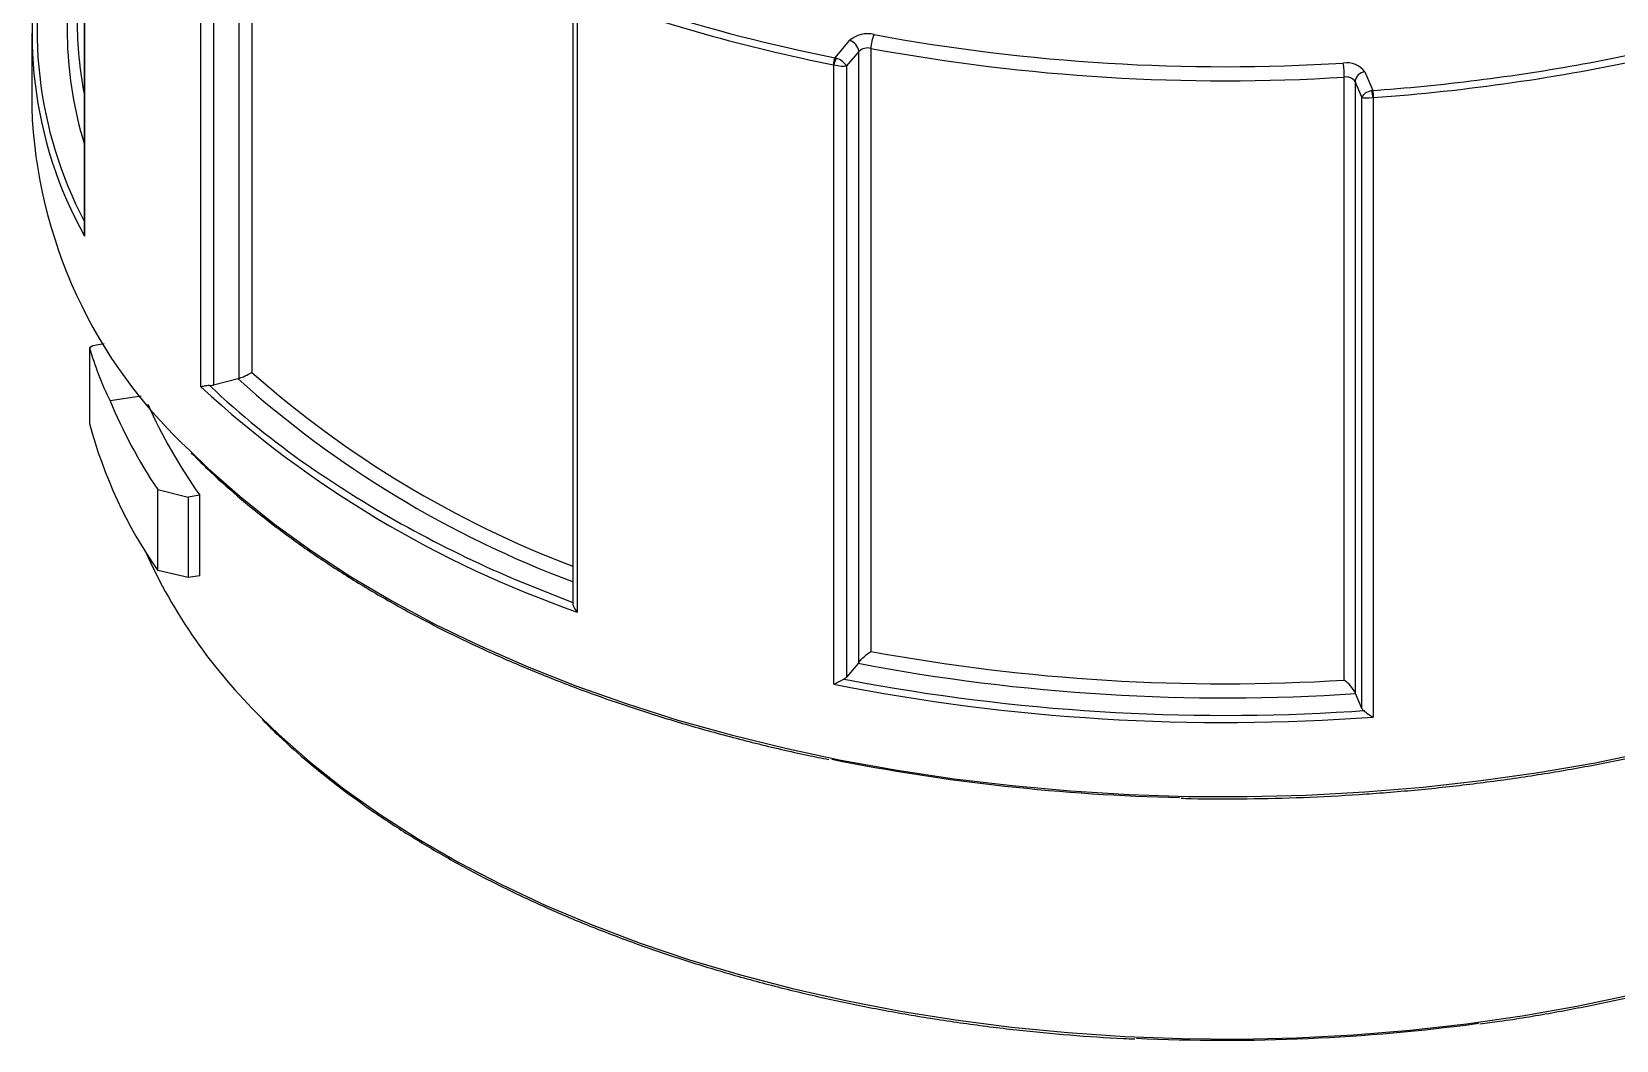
# Model space of a CAD drawing. Header units: millimetres. Extents: x 2517 to 6633, y 792 to 3241.
# Drawn here: x 3298.61 to 3323.68, y 891.31 to 907.26 of the extents above; entities that cross this region are included whole.
import ezdxf

# ---------------------------------------------------------------- set-up
doc = ezdxf.new("R2010")
doc.units = ezdxf.units.MM
doc.layers.add('实线', color=7, linetype='Continuous', lineweight=25)

msp = doc.modelspace()

# ---------------------------------------------------------------- linework, layer by layer
at = {"layer": '实线'}
for p, q in [((3299.4412, 913.8437), (3299.4412, 904.0769)), ((3299.4483, 913.8217), (3299.4483, 904.0237)), ((3301.2861, 901.6408), (3301.2861, 911.4389)), ((3301.8952, 901.7749), (3301.8952, 911.4416)), ((3302.0959, 911.4062), (3302.0959, 901.869)), ((3301.4885, 911.337), (3301.4885, 901.6692)), ((3307.1704, 907.9189), (3307.1704, 898.2212)), ((3307.2435, 907.8775), (3307.2435, 898.0795)), ((3298.611, 907.2335), (3298.611, 906.0577)), ((3311.3216, 906.8453), (3311.5521, 907.1182)), ((3311.6959, 906.947), (3311.5008, 906.716)), ((3311.6959, 897.2804), (3311.6959, 906.947)), ((3311.8891, 906.9944), (3311.8891, 897.4572)), ((3311.3045, 896.9361), (3311.3045, 906.7341)), ((3311.5008, 906.716), (3311.5008, 897.0482)), ((3319.7061, 906.6234), (3319.8333, 906.3289)), ((3319.3789, 897.0028), (3319.3789, 906.54)), ((3319.6585, 906.221), (3319.5508, 906.4704)), ((3319.5508, 906.4704), (3319.5508, 896.8038)), ((3319.6585, 896.5532), (3319.6585, 906.221)), ((3319.8333, 906.3289), (3319.9068, 906.3343)), ((3319.8336, 906.2166), (3319.8336, 896.4186)), ((3299.5781, 902.2915), (3299.5261, 902.2562)), ((3299.5261, 902.2562), (3299.5261, 901.0629)), ((3299.7565, 902.3191), (3299.5781, 902.2915)), ((3301.8753, 901.7686), (3301.4885, 901.6692)), ((3300.3442, 901.496), (3299.8505, 901.4196)), ((3300.6055, 900.0157), (3301.0846, 899.8972)), ((3300.6055, 898.7374), (3300.6055, 900.0157)), ((3301.2707, 899.926), (3301.0846, 899.8972)), ((3301.0846, 899.8972), (3301.0846, 898.6234)), ((3301.2707, 898.6522), (3301.2707, 899.926)), ((3301.0846, 898.6234), (3300.6055, 898.7374)), ((3301.2707, 898.6522), (3301.0846, 898.6234)), ((3311.6864, 897.2678), (3311.5008, 897.0482)), ((3311.4621, 897.019), (3311.5542, 897.0012)), ((3319.6585, 896.5532), (3319.5561, 896.7903)), ((3319.4981, 896.5079), (3319.6859, 896.5201))]:
    msp.add_line(p, q, dxfattribs=at)
at = {"layer": '实线', "flags": 128}
for points in [[(3310.3834, 907.0498), (3310.7942, 906.9562), (3311.3216, 906.8453)], [(3323.2585, 906.7677), (3323.6527, 906.8438), (3324.1802, 906.9546)], [(3301.1192, 900.6294), (3301.3993, 900.3571), (3301.9073, 899.9047), (3302.4535, 899.4673), (3303.0364, 899.0461), (3303.6548, 898.642), (3304.307, 898.2561), (3304.9914, 897.8892), (3305.7065, 897.5424), (3306.4504, 897.2164), (3307.2213, 896.912), (3308.0173, 896.63), (3308.8365, 896.3711), (3309.6769, 896.1358), (3310.5365, 895.9249), (3311.413, 895.7387), (3312.3044, 895.5778), (3313.2085, 895.4426), (3314.1231, 895.3333), (3315.046, 895.2503), (3315.9748, 895.1937), (3316.9073, 895.1637), (3317.8413, 895.1604), (3318.7744, 895.1837), (3319.7043, 895.2337), (3320.6289, 895.3101), (3321.5457, 895.4128), (3322.4527, 895.5416), (3323.3475, 895.6961), (3324.2279, 895.876)], [(3306.2262, 898.6099), (3306.3158, 898.5714), (3307.1706, 898.2274)], [(3302.2412, 896.4127), (3302.5202, 896.1429), (3303.0164, 895.7051), (3303.551, 895.2826), (3304.1226, 894.8766), (3304.7296, 894.488), (3305.3705, 894.1181), (3306.0435, 893.7677), (3306.7469, 893.4377), (3307.4787, 893.1291), (3308.2371, 892.8426), (3309.0201, 892.579), (3309.8255, 892.3391), (3310.6512, 892.1234), (3311.4951, 891.9326), (3312.3549, 891.7671), (3313.2283, 891.6273), (3314.113, 891.5137), (3315.0067, 891.4265), (3315.9069, 891.3661), (3316.8114, 891.3324), (3317.7176, 891.3257), (3318.6233, 891.3459), (3319.5259, 891.393), (3320.4232, 891.4668), (3321.3126, 891.5672), (3322.192, 891.6939), (3323.0589, 891.8466), (3323.911, 892.0249)]]:
    msp.add_lwpolyline(points, dxfattribs=at)
at = {"layer": '实线'}
for centre, radius, start, end in [((3305.1856, 907.2243), 6.5697, 164.65789, 209.15527), ((3305.2138, 907.2914), 6.5185, 165.33864, 207.67858), ((3305.3771, 907.2974), 6.2052, 166.99719, 196.94242), ((3316.4482, 932.7873), 26.5557, 249.73812, 258.81149), ((3316.3542, 932.5061), 26.1471, 250.21024, 256.79993), ((3305.4421, 907.4316), 6.1111, 180.02, 190.89803), ((3311.836, 906.7957), 0.4296, 76.20209, 131.35636), ((3311.502, 906.93), 0.1947, 5.0039, 75.07723), ((3312.4055, 906.9926), 0.5164, 154.74512, 179.79865), ((3317.4887, 937.2853), 30.5803, 259.54301, 273.51261), ((3311.8379, 906.7858), 0.2148, 76.20231, 131.35602), ((3317.4887, 937.334), 30.852, 259.54299, 273.51263), ((3311.539, 906.7353), 0.2436, 153.1544, 179.75057), ((3311.6343, 906.6846), 0.3334, 152.19, 171.46317), ((3319.4218, 906.415), 0.3525, 36.24685, 99.70977), ((3317.8856, 906.5402), 1.4933, 359.9908, 8.55982), ((3319.7218, 906.4522), 0.172, 95.25083, 173.91052), ((3317.66, 936.8648), 30.7248, 274.07474, 282.30638), ((3317.6321, 937.1058), 30.8555, 274.22774, 280.5066), ((3319.4087, 906.3662), 0.1763, 36.24666, 99.70986), ((3317.8564, 905.9255), 1.9985, 8.37493, 11.55813), ((3319.2192, 906.2178), 0.624, 359.99441, 10.25382), ((3306.359, 906.3441), 7.7533, 182.11695, 227.48244), ((3313.0296, 914.2353), 16.5066, 228.51861, 249.20901), ((3312.8863, 914.2822), 17.1572, 227.45929, 250.79883), ((3301.4243, 901.9234), 0.2622, 270.46594, 284.17098), ((3310.7717, 911.5729), 13.6226, 226.68461, 235.1398), ((3312.9849, 914.1334), 16.6226, 228.06055, 249.52509), ((3306.6233, 902.9438), 7.3422, 194.84357, 214.95332), ((3313.3811, 915.4349), 18.2831, 235.34763, 246.96231), ((3308.2554, 902.5619), 8.6014, 204.20394, 225.63588), ((3317.4887, 927.7968), 30.852, 259.54299, 273.51263), ((3317.4897, 927.8228), 31.1012, 259.24593, 273.8097), ((3317.4891, 928.3217), 31.9892, 258.85259, 274.20303), ((3311.4094, 897.1291), 0.1221, 295.56018, 318.434), ((3317.4886, 928.3562), 31.9117, 259.2827, 273.61029), ((3319.7363, 896.5895), 0.0858, 205.02484, 233.99824), ((3317.4084, 926.3324), 31.1915, 258.65439, 268.83476), ((3317.4915, 921.3414), 30.036, 267.32425, 277.67378)]:
    msp.add_arc(centre, radius, start, end, dxfattribs=at)
for centre, major_axis, ratio, start_param, end_param in [((3311.357, 906.7565), (0.1599, -0.0299), 0.2035259, 4.4165855, 5.8674363), ((3311.357, 906.7565), (0.1444, -0.0759), 0.4283059, 0.4605953, 1.9114461), ((3319.8138, 906.2434), (0.1549, 0.044), 0.497172, 1.4264613, 2.8773121), ((3319.8138, 906.2434), (0.16, 0.0163), 0.1793364, 3.3676331, 4.8184839), ((3317.491, 903.9379), (18.1585, 0.4526), 0.5080497, 3.275652, 3.3687007), ((3317.491, 903.9036), (18.1599, -0.103), 0.5910425, 3.3847147, 3.5218198), ((3317.491, 903.9036), (17.5999, -0.0998), 0.5910425, 3.3976109, 3.5435327)]:
    msp.add_ellipse(centre, major_axis=major_axis, ratio=ratio, start_param=start_param, end_param=end_param, dxfattribs=at)
for points in [[(3311.3045, 906.7341), (3311.3015, 906.735), (3311.2984, 906.7358), (3311.2954, 906.7364)], [(3311.3216, 906.8453), (3311.3275, 906.8439), (3311.3335, 906.8422), (3311.3393, 906.8401)], [(3319.8333, 906.3289), (3319.827, 906.3282), (3319.8207, 906.3272), (3319.8144, 906.3259)], [(3319.8432, 906.2177), (3319.84, 906.2175), (3319.8368, 906.2171), (3319.8336, 906.2166)], [(3301.8753, 901.7686), (3301.8819, 901.7703), (3301.8886, 901.7724), (3301.8952, 901.7749)], [(3311.6864, 897.2678), (3311.6896, 897.2716), (3311.6928, 897.2758), (3311.6959, 897.2804)], [(3319.5508, 896.8038), (3319.5526, 896.7989), (3319.5543, 896.7944), (3319.5561, 896.7903)]]:
    msp.add_open_spline(points, degree=3, dxfattribs=at)
for points, knots in [([(3299.4437, 904.0768), (3299.443, 904.0686), (3299.4415, 904.0517), (3299.4457, 904.0337), (3299.4481, 904.0244), (3299.4483, 904.0237)], [0, 0, 0, 0, 0.4686812, 0.9603322, 1, 1, 1, 1]), ([(3301.8952, 901.7749), (3301.9386, 901.7913), (3301.9833, 901.811), (3302.0519, 901.8438), (3302.0784, 901.858), (3302.0959, 901.869)], [0, 0, 0, 0, 0.5, 0.5, 1, 1, 1, 1]), ([(3301.4264, 901.6612), (3301.3944, 901.6609), (3301.3651, 901.6555), (3301.3176, 901.6468), (3301.2992, 901.6429), (3301.2861, 901.6408)], [0, 0, 0, 0, 0.5, 0.5, 1, 1, 1, 1]), ([(3301.1355, 900.5975), (3301.2377, 900.4949), (3301.4879, 900.2439), (3301.9272, 899.8589), (3302.4465, 899.4416), (3303.0003, 899.0396), (3303.5858, 898.6529), (3304.2021, 898.2828), (3304.8478, 897.9298), (3305.5213, 897.5949), (3306.2212, 897.2787), (3306.946, 896.982), (3307.694, 896.7053), (3308.4637, 896.4494), (3309.253, 896.2143), (3310.0614, 896.0024), (3310.7195, 895.8462), (3311.1124, 895.7688), (3311.2254, 895.7466)], [0, 0, 0, 0, 0.0457325, 0.1119728, 0.178224, 0.2444824, 0.3107449, 0.3770092, 0.4432731, 0.5095355, 0.5757954, 0.6420525, 0.7083065, 0.7745572, 0.8408047, 0.9070491, 0.9732907, 1, 1, 1, 1]), ([(3316.7972, 895.1338), (3316.8501, 895.1322), (3317.1982, 895.1211), (3317.8432, 895.1239), (3318.7298, 895.1438), (3319.6138, 895.19), (3320.4931, 895.2595), (3321.3658, 895.353), (3322.2299, 895.4701), (3323.0836, 895.6105), (3323.925, 895.774), (3324.7522, 895.9602), (3325.5634, 896.1687), (3326.3568, 896.399), (3327.1306, 896.6507), (3327.8833, 896.9231), (3328.613, 897.2158), (3329.3182, 897.528), (3329.9973, 897.8591), (3330.6489, 898.2084), (3331.2714, 898.5751), (3331.8635, 898.9584), (3332.4237, 899.3576), (3332.952, 899.7714), (3333.4421, 900.2005), (3333.7667, 900.5027), (3333.9171, 900.6649), (3333.9273, 900.6759)], [0, 0, 0, 0, 0.007697, 0.0506906, 0.0936842, 0.136678, 0.1796723, 0.2226673, 0.2656632, 0.3086602, 0.3516586, 0.3946587, 0.4376604, 0.4806643, 0.5236704, 0.5666787, 0.6096896, 0.6527029, 0.6957188, 0.7387369, 0.7817572, 0.824779, 0.8678017, 0.9108239, 0.9538442, 0.9968606, 1, 1, 1, 1]), ([(3307.1706, 898.2274), (3307.1689, 898.2089), (3307.1769, 898.1812), (3307.2036, 898.1282), (3307.222, 898.1022), (3307.2435, 898.0795)], [0, 0, 0, 0, 0.5, 0.5, 1, 1, 1, 1]), ([(3311.6959, 897.2804), (3311.7167, 897.3103), (3311.7529, 897.3469), (3311.8224, 897.4087), (3311.8576, 897.4359), (3311.8891, 897.4572)], [0, 0, 0, 0, 0.5, 0.5, 1, 1, 1, 1]), ([(3311.4621, 897.019), (3311.438, 897.0069), (3311.4097, 896.9894), (3311.3551, 896.9593), (3311.3287, 896.9459), (3311.3045, 896.9361)], [0, 0, 0, 0, 0.5, 0.5, 1, 1, 1, 1]), ([(3319.5508, 896.8038), (3319.5393, 896.8356), (3319.5095, 896.8763), (3319.4465, 896.9462), (3319.4119, 896.9775), (3319.3789, 897.0028)], [0, 0, 0, 0, 0.5, 0.5, 1, 1, 1, 1]), ([(3302.2584, 896.3805), (3302.3467, 896.2916), (3302.5776, 896.0591), (3302.9912, 895.6973), (3303.4936, 895.2948), (3304.0307, 894.9075), (3304.5993, 894.5358), (3305.1986, 894.1807), (3305.827, 893.8429), (3306.4829, 893.5233), (3307.1649, 893.2227), (3307.8713, 892.9416), (3308.6005, 892.6808), (3309.3507, 892.4409), (3310.1202, 892.2224), (3310.907, 892.0258), (3311.7095, 891.8517), (3312.5256, 891.7003), (3313.3534, 891.5723), (3314.1909, 891.4671), (3315.0366, 891.3877), (3315.6619, 891.3412), (3316.0056, 891.3286), (3316.0643, 891.3265)], [0, 0, 0, 0, 0.0312367, 0.0816704, 0.1321133, 0.1825623, 0.2330147, 0.2834685, 0.3339218, 0.3843737, 0.4348234, 0.4852707, 0.5357152, 0.5861571, 0.6365962, 0.6870329, 0.7374672, 0.7878995, 0.8383299, 0.8887587, 0.9391863, 0.989613, 1, 1, 1, 1]), ([(3319.6859, 896.5201), (3319.7051, 896.5053), (3319.7303, 896.4846), (3319.7818, 896.448), (3319.8082, 896.4314), (3319.8336, 896.4186)], [0, 0, 0, 0, 0.5, 0.5, 1, 1, 1, 1]), ([(3321.5261, 891.5651), (3321.63, 891.5785), (3322.0125, 891.6278), (3322.6635, 891.7374), (3323.4768, 891.8933), (3324.2754, 892.0735), (3325.058, 892.2755), (3325.8227, 892.4995), (3326.5678, 892.7448), (3327.2914, 893.0107), (3327.9918, 893.2968), (3328.6674, 893.6023), (3329.3165, 893.9266), (3329.9377, 894.2689), (3330.5295, 894.6283), (3331.0902, 895.0042), (3331.6194, 895.3953), (3332.1127, 895.8017), (3332.4832, 896.1323), (3332.6761, 896.3313), (3332.729, 896.3858)], [0, 0, 0, 0, 0.0222311, 0.0819117, 0.1415943, 0.2012795, 0.2609674, 0.3206584, 0.3803528, 0.4400509, 0.4997528, 0.5594586, 0.6191682, 0.6788814, 0.7385975, 0.7983158, 0.8580349, 0.9177525, 0.9774658, 1, 1, 1, 1])]:
    msp.add_open_spline(points, degree=3, knots=knots, dxfattribs=at)

doc.saveas('drawing.dxf')
